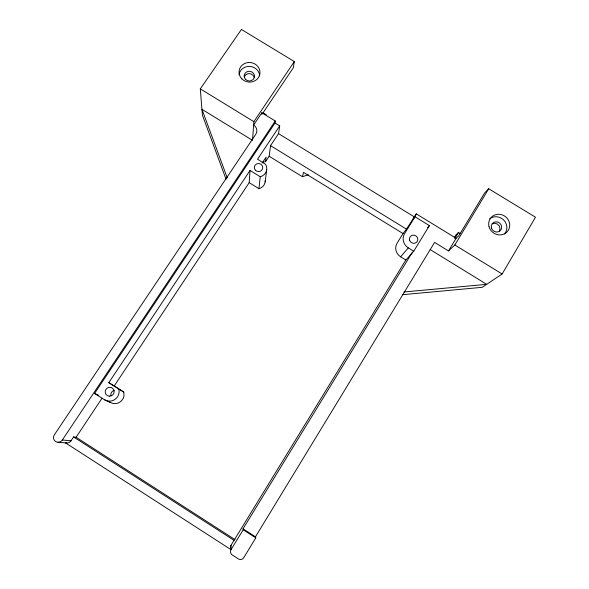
<?xml version="1.0" encoding="UTF-8"?>
<svg xmlns="http://www.w3.org/2000/svg" width="589" height="589" viewBox="0 0 589 589"><rect width="100%" height="100%" fill="white"/><g stroke="black" fill="none" stroke-linecap="round" stroke-linejoin="round"><path stroke-width="0.88" d="M249.191 182.634L250.053 170.442L260.242 176.752L258.939 188.679L249.191 182.634L114.214 385.979L108.788 382.688L250.053 170.442M252.585 139.453L253.859 121.673L294.309 61.558L241.424 29.45L200.297 88.873L202.417 115.194L226.066 179.27M261.737 114.163L261.862 112.786L275.277 120.995L275.004 123.013L94.571 393.43L104.386 399.71L110.033 402.25A9.152 8.894 -39.8 0 0 123.984 395.963L123.793 392.097L114.214 385.979M262.333 162.328L265.565 161.673L266.118 157.13L262.223 162.998M265.138 182.067L266.707 169.86M265.565 161.673L269.158 156.254L270.55 145.66L278.538 133.644L279.709 125.891L275.004 123.013M294.309 61.558L293.293 67.801L262.186 114.089M269.158 156.254L302.422 176.707L303.541 172.4L403.031 233.561L406.469 229.15L416.327 213.895L456.122 238.28L458.875 235.629L484.563 193.067L488.723 188.774L535.489 217.201L502.137 273.995L482.222 287.314L402.766 294.677M416.327 213.895L412.771 219.645L414.995 216.774L429.418 225.616L413.743 251.216L405.843 260.021L231.035 545.237L231.094 549.53A3.932 3.792 -79.7 0 0 232.257 554.934L238.493 558.961A3.932 3.792 -80.8 0 0 243.736 557.687L255.788 537.875L255.457 536.815L434.601 242.396L448.494 250.921L454.826 244.98L488.723 188.774M454.45 237.367L455.82 235.099L458.5 232.478L460.061 233.435M454.818 238.582L458.5 232.478M448.494 250.921L456.122 238.28M231.094 549.53L243.198 529.769L243.021 528.819L412.447 252.158M414.995 216.774L404.577 233.656A10.617 10.138 31.8 0 0 408.302 247.866L413.743 251.216M403.031 233.561L397.089 243.183A10.16 9.726 32.1 0 0 400.63 256.819L405.843 260.021M65.666 442.773A4.69 4.506 -45.5 0 0 70.997 440.822L73.566 436.935L76.099 437.244L235.099 539.693M279.709 125.891L257.555 159.163L265.654 164.412A8.909 8.511 8.8 0 1 260.242 176.752M76.099 437.244L102.052 398.193M261.862 112.786L253.616 125.052A7.009 6.641 7.8 0 1 255.803 134.248L54.35 434.829A4.955 4.749 -45 0 0 55.594 441.522A4.955 4.749 -45 0 0 62.346 439.99L275.277 120.995M400.63 256.819L408.302 247.866M427.621 227.693L429.418 225.616M302.422 176.707L308.437 174.742M403.936 291.982L486.676 284.34L430.176 249.574M57.965 442.258L66.844 442.98M62.346 439.99L70.997 440.822M94.571 393.43L98.37 395.19M108.788 382.688L123.793 392.097M263.209 112.911L266.316 114.811M278.538 133.644L414.111 216.767M200.297 88.873L253.859 121.673M454.826 244.98L502.137 273.995M252.519 140.351L201.946 109.311L227.31 177.974M270.55 145.66L406.469 229.15M108.59 401.33L110.033 402.25M243.021 528.819L255.457 536.815M243.198 529.769L255.788 537.875M73.566 436.935L234.032 540.349M65.372 442.773L230.601 549.39M118.816 389.086L119.044 390.036A9.586 9.306 -39.1 0 1 104.386 399.71M265.227 180.72A8.526 8.172 8.7 0 1 258.939 188.679M110.887 395.565A4.322 4.204 -39.8 0 1 114.259 390.478M230.557 548.064A3.748 3.615 -79.6 0 1 231.035 545.237M492.22 223.791A5.294 4.977 36.1 0 1 499.369 231.072M489.687 218.784A10.654 10.013 36.1 0 1 503.764 220.072A10.654 10.013 36.1 0 1 504.537 233.892M239.024 74.7A10.396 9.733 7.8 0 1 249.743 66.41A10.396 9.733 7.8 0 1 259.69 75.834M244.288 76.857A5.168 4.837 7.8 0 1 254.242 77.402M409.561 240.091A4.248 4.057 31.8 0 0 416.563 242.256A4.248 4.057 31.8 0 0 414.73 235.298A4.248 4.057 31.8 0 0 409.561 240.091M255.457 170.236A4.204 4.02 8.9 0 0 262.554 168.778A4.204 4.02 8.9 0 0 257.599 163.602A4.204 4.02 8.9 0 0 255.457 170.236M109.377 396.183A4.528 4.395 -39.1 0 0 113.706 389.66A4.528 4.395 -39.1 0 0 105.968 389.366A4.528 4.395 -39.1 0 0 109.377 396.183M489.054 226.794A10.764 10.109 36 0 0 506.754 232.235A10.764 10.109 36 0 0 501.799 214.742A10.764 10.109 36 0 0 489.054 226.794M491.447 228.017A5.33 5.006 36.1 0 0 500.201 230.719A5.33 5.006 36.1 0 0 497.764 222.053A5.33 5.006 36.1 0 0 491.447 228.017M241.829 78.852A10.499 9.822 7.9 0 0 259.535 75.37A10.499 9.822 7.9 0 0 247.196 62.67A10.499 9.822 7.9 0 0 241.829 78.852M245.517 79.36A5.198 4.867 7.8 0 0 254.286 77.645A5.198 4.867 7.8 0 0 248.183 71.35A5.198 4.867 7.8 0 0 245.517 79.36"/></g></svg>
